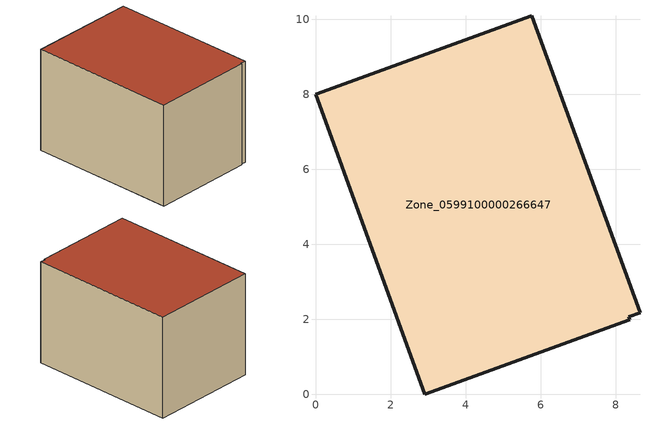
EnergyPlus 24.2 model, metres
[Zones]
Zone_0599100000266647
 floor ground (C_G): 8.65,2.18 8.35,2.07 8.38,2 2.91,0 0,8 5.77,10.1 z3.92
 wall outside (C_F): 8.65,2.18 5.77,10.1 0,8 2.91,0 8.38,2 8.35,2.07 8.65,2.18 z3.92:9.79
 roof outside (C_R): 8.35,2.07 8.65,2.18 5.77,10.1 0,8 2.91,0 8.38,2 z9.79
[BUILDING]
Pand.0599100000266647: North Axis=0; Terrain=City; Loads Convergence Tolerance Value=0.04; Temperature Convergence Tolerance Value=0.4; Solar Distribution=FullExterior; Maximum Number of Warmup Days=25; Minimum Number of Warmup Days=1
[Site:Location]
Rotterdam.The.Hague.AP_ZH_NLD Design_Conditions: Latitude=51.96; Longitude=4.45; Time Zone=1; Elevation=-4.5
[SITE:GROUNDTEMPERATURE:BUILDINGSURFACE]
18, 18, 18, 18, 18, 18, 18, 18, 18, 18, 18, 18
[MATERIAL] Thermal Absorptance=0.9; Solar Absorptance=0.7; Visible Absorptance=0.7
Name | Roughness | Thickness | Conductivity | Density | Specific Heat
G.TI.1946-1964 | MediumSmooth | 0.15 | 1 | 540 | 1210
F.TI.1946-1964 | Rough | 0.3 | 0.857143 | 1920 | 840
R.TI.1946-1964 | MediumRough | 0.2 | 0.277778 | 1500 | 1000
[CONSTRUCTION]
C_G: G.TI.1946-1964
C_F: F.TI.1946-1964
C_R: R.TI.1946-1964
[ZONE]
Zone_0599100000266647: Type=1; Multiplier=1; Ceiling Height=Autocalculate; Volume=Autocalculate; Floor Area=autocalculate; Part of Total Floor Area=Yes
[ZONEINFILTRATION:DESIGNFLOWRATE]
Infil_Zone_0599100000266647: Zone or ZoneList or Space or SpaceList=Zone_0599100000266647; Schedule=AlwaysOn; Design Flow Rate Calculation Method=Flow/Area; Flow Rate per Floor Area=0.003; Constant Term Coefficient=1; Temperature Term Coefficient=0; Velocity Term Coefficient=0; Velocity Squared Term Coefficient=0
[HVACTEMPLATE:ZONE:IDEALLOADSAIRSYSTEM]
Zone_0599100000266647: Maximum Heating Supply Air Temperature=50; Minimum Cooling Supply Air Temperature=13; Maximum Heating Supply Air Humidity Ratio=0.0156; Minimum Cooling Supply Air Humidity Ratio=0.0077; Heating Limit=NoLimit; Cooling Limit=NoLimit; Dehumidification Control Type=ConstantSensibleHeatRatio; Cooling Sensible Heat Ratio=0.7; Dehumidification Setpoint=60; Humidification Control Type=None; Humidification Setpoint=30; Outdoor Air Method=None; Outdoor Air Flow Rate per Person=0.00944; Outdoor Air Flow Rate per Zone Floor Area=0; Outdoor Air Flow Rate per Zone=0; Demand Controlled Ventilation Type=None; Outdoor Air Economizer Type=NoEconomizer; Heat Recovery Type=None; Sensible Heat Recovery Effectiveness=0.7; Latent Heat Recovery Effectiveness=0.65
[ZONECONTROL:THERMOSTAT]
ThermostatControl_Zone_0599100000266647: Zone or ZoneList=Zone_0599100000266647; Control Type Schedule=DualSetpointControlType; Control 1=Thermostat_Zone_0599100000266647; Temperature Difference Between Cutout And Setpoint=0
[THERMOSTATSETPOINT:DUALSETPOINT]
Thermostat_Zone_0599100000266647: Heating Setpoint Temperature Schedule=HeatingSetpoint_Zone_0599100000266647; Cooling Setpoint Temperature Schedule=CoolingSetpoint_Zone_0599100000266647
[SCHEDULE:COMPACT]
HeatingSetpoint_Zone_0599100000266647: Through: 12/31, For: AllDays, Until: 24:00, 21
CoolingSetpoint_Zone_0599100000266647: Through: 12/31, For: AllDays, Until: 24:00, 24
DualSetpointControlType: Through: 12/31, For: AllDays, Until: 24:00, 4
AlwaysOn: Through: 12/31, For: AllDays, Until: 24:00, 1
